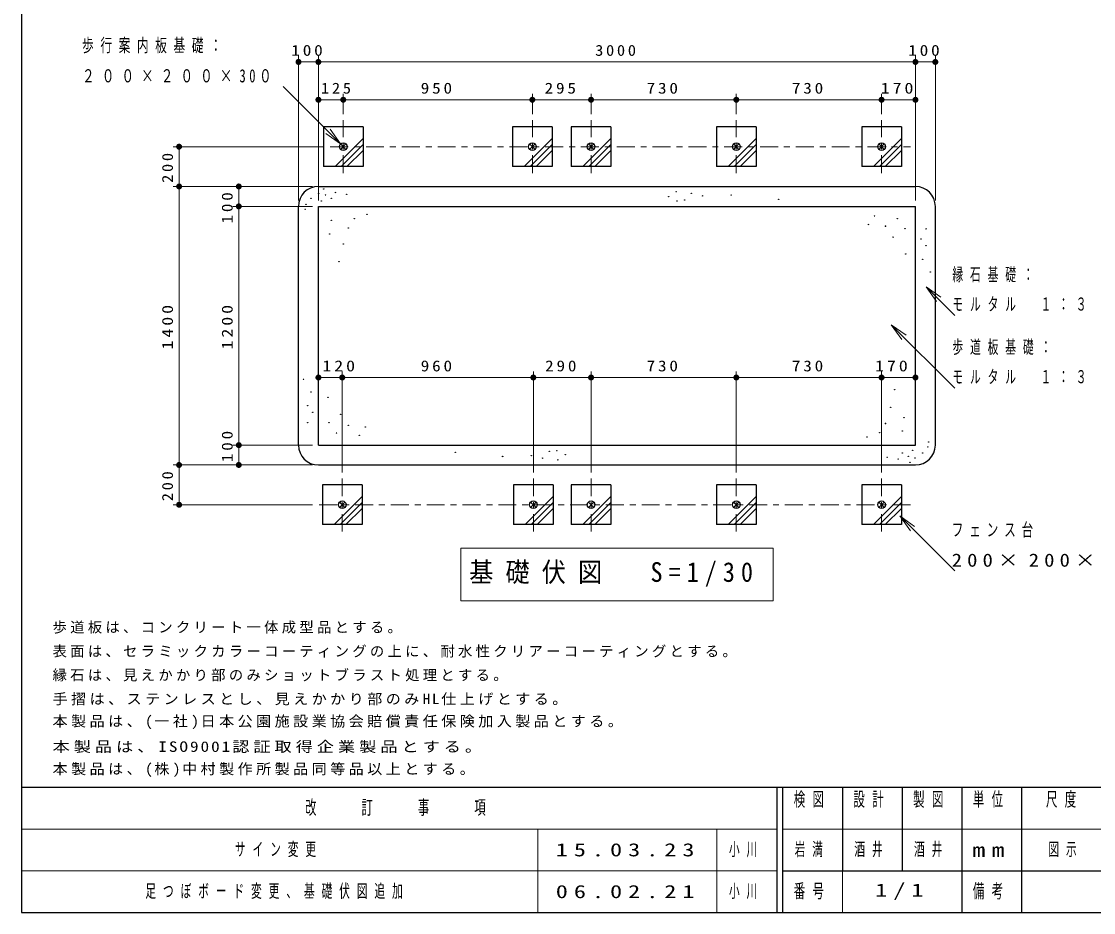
# Model space of a CAD drawing. Units: millimetres on the paper, scale 1:30. Extents: x -537 to 0, y 0 to 257.
# Drawn here: x -365 to -185.4, y 0 to 149.3 of the extents above; entities that cross this region are included whole.
import ezdxf

# ---------------------------------------------------------------- set-up
doc = ezdxf.new("R2010")
doc.units = ezdxf.units.MM
doc.linetypes.add('USER2', pattern=[6, 3, -1, 1, -1])
doc.layers.add('1_30', color=7, linetype='Continuous', lineweight=13)
doc.layers.add('NAKAMURA図枠', color=7, linetype='Continuous', lineweight=13)
doc.layers.add('99', color=7, linetype='Continuous')
doc.layers.add('CLASS1', color=7, linetype='Continuous')
doc.styles.add('ＭＳ ゴシック', font='')
doc.styles.get('ＭＳ ゴシック').set_extended_font_data('MS Gothic')

# ---------------------------------------------------------------- blocks, each defined once
blk = doc.blocks.new('filled_dot')
at = {"color": 0, "linetype": 'Continuous', "lineweight": -2, "const_width": 1.25}
blk.add_lwpolyline([(-0.625, 0, 1), (0.625, 0, 1)], format="xyb", close=True, dxfattribs=at)
blk = doc.blocks.new('open_arrow')
at = {"color": 0, "linetype": 'Continuous', "lineweight": -2}
blk.add_lwpolyline([(7.5, 1.25), (0, 0), (7.5, -1.25)], dxfattribs=at)

msp = doc.modelspace()

# ---------------------------------------------------------------- linework, layer by layer
at = {"layer": '1_30'}
for p, q in [((-318.595, 119.325), (-318.595, 143.517)), ((-318.595, 142.517), (-315.261, 142.517)), ((-315.261, 119.325), (-315.261, 143.517)), ((-315.261, 119.325), (-315.261, 143.517)), ((-315.261, 142.517), (-215.261, 142.517)), ((-215.261, 119.325), (-215.261, 143.517)), ((-215.261, 142.517), (-211.928, 142.517)), ((-211.928, 119.325), (-211.928, 143.517)), ((-311.543, 128.773), (-321.153, 138.383)), ((-311.095, 133.791), (-311.095, 137.183)), ((-279.428, 133.791), (-279.428, 137.183)), ((-269.595, 133.791), (-269.595, 137.183)), ((-245.261, 133.791), (-245.261, 137.183)), ((-220.928, 133.791), (-220.928, 137.183)), ((-315.261, 136.183), (-311.095, 136.183)), ((-311.095, 136.183), (-279.428, 136.183)), ((-279.428, 136.183), (-269.595, 136.183)), ((-269.595, 136.183), (-245.261, 136.183)), ((-245.261, 136.183), (-220.928, 136.183)), ((-220.928, 136.183), (-215.261, 136.183)), ((-312.458, 124.992), (-307.761, 129.689)), ((-280.792, 124.992), (-276.095, 129.689)), ((-270.958, 124.992), (-266.261, 129.689)), ((-246.625, 124.992), (-241.928, 129.689)), ((-222.292, 124.992), (-217.595, 129.689)), ((-314.28, 128.325), (-339.595, 128.325)), ((-338.595, 121.658), (-338.595, 128.325)), ((-311.543, 128.773), (-310.647, 127.877)), ((-310.647, 128.773), (-311.543, 127.877)), ((-311.468, 124.992), (-307.761, 128.699)), ((-310.479, 124.992), (-307.761, 127.709)), ((-279.876, 128.773), (-278.98, 127.877)), ((-278.98, 128.773), (-279.876, 127.877)), ((-279.802, 124.992), (-276.095, 128.699)), ((-278.812, 124.992), (-276.095, 127.709)), ((-270.043, 128.773), (-269.147, 127.877)), ((-269.147, 128.773), (-270.043, 127.877)), ((-269.968, 124.992), (-266.261, 128.699)), ((-268.979, 124.992), (-266.261, 127.709)), ((-245.709, 128.773), (-244.814, 127.877)), ((-244.814, 128.773), (-245.709, 127.877)), ((-245.635, 124.992), (-241.928, 128.699)), ((-244.645, 124.992), (-241.928, 127.709)), ((-221.376, 128.773), (-220.48, 127.877)), ((-220.48, 128.773), (-221.376, 127.877)), ((-221.302, 124.992), (-217.595, 128.699)), ((-220.312, 124.992), (-217.595, 127.709)), ((-316.261, 121.658), (-339.595, 121.658)), ((-316.261, 121.658), (-339.595, 121.658)), ((-338.595, 74.992), (-338.595, 121.658)), ((-328.595, 115.391), (-328.595, 121.658)), ((-316.261, 118.325), (-329.595, 118.325)), ((-328.595, 78.325), (-328.595, 118.325)), ((-213.489, 104.851), (-208.652, 100.014)), ((-219.301, 98.487), (-208.652, 87.839)), ((-311.261, 73.741), (-311.261, 90.647)), ((-279.261, 73.741), (-279.261, 90.647)), ((-269.595, 73.741), (-269.595, 90.647)), ((-245.261, 73.741), (-245.261, 90.647)), ((-220.928, 73.741), (-220.928, 90.647)), ((-315.261, 89.647), (-311.261, 89.647)), ((-311.261, 89.647), (-279.261, 89.647)), ((-279.261, 89.647), (-269.595, 89.647)), ((-269.595, 89.647), (-245.261, 89.647)), ((-245.261, 89.647), (-220.928, 89.647)), ((-220.928, 89.647), (-215.261, 89.647)), ((-316.261, 78.325), (-329.595, 78.325)), ((-328.595, 74.992), (-328.595, 78.325)), ((-316.261, 74.992), (-339.595, 74.992)), ((-338.595, 68.325), (-338.595, 74.992)), ((-316.261, 68.325), (-339.595, 68.325)), ((-312.625, 64.992), (-307.928, 69.689)), ((-311.709, 68.773), (-310.814, 67.877)), ((-310.814, 68.773), (-311.709, 67.877)), ((-311.635, 64.992), (-307.928, 68.699)), ((-280.625, 64.992), (-275.928, 69.689)), ((-279.709, 68.773), (-278.814, 67.877)), ((-278.814, 68.773), (-279.709, 67.877)), ((-279.635, 64.992), (-275.928, 68.699)), ((-270.958, 64.992), (-266.261, 69.689)), ((-270.043, 68.773), (-269.147, 67.877)), ((-269.147, 68.773), (-270.043, 67.877)), ((-269.968, 64.992), (-266.261, 68.699)), ((-246.625, 64.992), (-241.928, 69.689)), ((-245.709, 68.773), (-244.814, 67.877)), ((-244.814, 68.773), (-245.709, 67.877)), ((-245.635, 64.992), (-241.928, 68.699)), ((-222.292, 64.992), (-217.595, 69.689)), ((-221.376, 68.773), (-220.48, 67.877)), ((-220.48, 68.773), (-221.376, 67.877)), ((-221.302, 64.992), (-217.595, 68.699)), ((-310.645, 64.992), (-307.928, 67.709)), ((-278.645, 64.992), (-275.928, 67.709)), ((-268.979, 64.992), (-266.261, 67.709)), ((-244.645, 64.992), (-241.928, 67.709)), ((-220.312, 64.992), (-217.595, 67.709)), ((-217.875, 66.458), (-208.652, 57.235)), ((-291.411, 61.055), (-291.411, 52.255)), ((-239.111, 61.055), (-291.411, 61.055)), ((-239.111, 52.255), (-239.111, 61.055)), ((-291.411, 52.255), (-239.111, 52.255))]:
    msp.add_line(p, q, dxfattribs=at)
at = {"layer": '1_30', "color": 3, "lineweight": 25}
for p, q in [((-307.761, 131.658), (-314.428, 131.658)), ((-314.428, 131.658), (-314.428, 124.992)), ((-307.761, 131.658), (-307.761, 124.992)), ((-276.095, 131.658), (-282.761, 131.658)), ((-282.761, 131.658), (-282.761, 124.992)), ((-276.095, 131.658), (-276.095, 124.992)), ((-266.261, 131.658), (-272.928, 131.658)), ((-272.928, 131.658), (-272.928, 124.992)), ((-266.261, 131.658), (-266.261, 124.992)), ((-241.928, 131.658), (-248.595, 131.658)), ((-248.595, 131.658), (-248.595, 124.992)), ((-241.928, 131.658), (-241.928, 124.992)), ((-217.595, 131.658), (-224.261, 131.658)), ((-224.261, 131.658), (-224.261, 124.992)), ((-217.595, 131.658), (-217.595, 124.992)), ((-307.761, 124.992), (-314.428, 124.992)), ((-276.095, 124.992), (-282.761, 124.992)), ((-266.261, 124.992), (-272.928, 124.992)), ((-241.928, 124.992), (-248.595, 124.992)), ((-217.595, 124.992), (-224.261, 124.992)), ((-315.261, 121.658), (-215.261, 121.658)), ((-318.595, 78.325), (-318.595, 118.325)), ((-315.261, 78.325), (-315.261, 118.325)), ((-315.261, 118.325), (-215.261, 118.325)), ((-215.261, 78.325), (-215.261, 118.325)), ((-211.928, 78.325), (-211.928, 118.325)), ((-315.261, 78.325), (-215.261, 78.325)), ((-315.261, 74.992), (-215.261, 74.992)), ((-307.928, 71.658), (-314.595, 71.658)), ((-314.595, 71.658), (-314.595, 64.992)), ((-307.928, 71.658), (-307.928, 64.992)), ((-275.928, 71.658), (-282.595, 71.658)), ((-282.595, 71.658), (-282.595, 64.992)), ((-275.928, 71.658), (-275.928, 64.992)), ((-266.261, 71.658), (-272.928, 71.658)), ((-272.928, 71.658), (-272.928, 64.992)), ((-266.261, 71.658), (-266.261, 64.992)), ((-241.928, 71.658), (-248.595, 71.658)), ((-248.595, 71.658), (-248.595, 64.992)), ((-241.928, 71.658), (-241.928, 64.992)), ((-217.595, 71.658), (-224.261, 71.658)), ((-224.261, 71.658), (-224.261, 64.992)), ((-217.595, 71.658), (-217.595, 64.992)), ((-307.928, 64.992), (-314.595, 64.992)), ((-275.928, 64.992), (-282.595, 64.992)), ((-266.261, 64.992), (-272.928, 64.992)), ((-241.928, 64.992), (-248.595, 64.992)), ((-217.595, 64.992), (-224.261, 64.992))]:
    msp.add_line(p, q, dxfattribs=at)
at = {"layer": '1_30', "linetype": 'USER2'}
for p, q in [((-311.095, 123.909), (-311.095, 132.791)), ((-279.428, 123.909), (-279.428, 132.791)), ((-269.595, 123.909), (-269.595, 132.791)), ((-245.261, 123.909), (-245.261, 132.791)), ((-220.928, 123.909), (-220.928, 132.791)), ((-313.28, 128.325), (-216.116, 128.325)), ((-311.261, 72.741), (-311.261, 63.858)), ((-279.261, 72.741), (-279.261, 63.858)), ((-269.595, 72.741), (-269.595, 63.858)), ((-245.261, 72.741), (-245.261, 63.858)), ((-220.928, 72.741), (-220.928, 63.858)), ((-216.116, 68.325), (-315.261, 68.325))]:
    msp.add_line(p, q, dxfattribs=at)
at = {"layer": '1_30', "color": 3, "lineweight": 25}
for centre, radius in [((-311.095, 128.325), 0.633), ((-279.428, 128.325), 0.633), ((-269.595, 128.325), 0.633), ((-245.261, 128.325), 0.633), ((-220.928, 128.325), 0.633), ((-315.207, 120.502), 0.0333), ((-314.356, 121.211), 0.0333), ((-312.372, 120.644), 0.0333), ((-310.529, 120.36), 0.0333), ((-255.338, 120.799), 0.0333), ((-252.786, 120.515), 0.0333), ((-317.333, 118.659), 0.0333), ((-316.483, 119.651), 0.0333), ((-314.782, 119.226), 0.0333), ((-314.073, 120.218), 0.0333), ((-313.081, 119.651), 0.0333), ((-256.614, 119.948), 0.0333), ((-255.196, 119.239), 0.0333), ((-253.92, 119.381), 0.0333), ((-250.943, 120.09), 0.0333), ((-246.123, 120.232), 0.0333), ((-238.185, 119.523), 0.0333), ((-238.185, 119.523), 0.0333), ((-317.475, 117.808), 0.0333), ((-307.127, 116.973), 0.0333), ((-222.12, 116.703), 0.0333), ((-313.081, 115.981), 0.0333), ((-309.253, 116.265), 0.0333), ((-223.113, 115.286), 0.0333), ((-220.277, 115.002), 0.0333), ((-218.293, 116.278), 0.0333), ((-313.364, 113.713), 0.0333), ((-310.245, 114.705), 0.0333), ((-219.002, 113.159), 0.0333), ((-217.017, 114.577), 0.0333), ((-213.473, 114.555), 0.0333), ((-311.096, 112.012), 0.0333), ((-214.323, 112.854), 0.0333), ((-213.473, 111.719), 0.0333), ((-216.875, 110.324), 0.0333), ((-311.805, 109.035), 0.0333), ((-214.04, 109.451), 0.0333), ((-212.764, 107.325), 0.0333), ((-317.759, 89.325), 0.0333), ((-316.483, 87.199), 0.0333), ((-313.648, 86.326), 0.0333), ((-218.718, 87.615), 0.0333), ((-317.05, 84.93), 0.0333), ((-219.427, 84.638), 0.0333), ((-316.199, 83.796), 0.0333), ((-311.521, 83.491), 0.0333), ((-217.159, 82.937), 0.0333), ((-317.05, 82.095), 0.0333), ((-313.506, 82.073), 0.0333), ((-310.245, 81.648), 0.0333), ((-307.41, 81.364), 0.0333), ((-220.277, 81.945), 0.0333), ((-312.23, 80.372), 0.0333), ((-308.402, 79.947), 0.0333), ((-223.396, 79.676), 0.0333), ((-221.27, 80.385), 0.0333), ((-217.442, 80.669), 0.0333), ((-276.602, 77.269), 0.0333), ((-275.327, 77.41), 0.0333), ((-215.741, 77.424), 0.0333), ((-213.189, 77.991), 0.0333), ((-213.048, 78.841), 0.0333), ((-292.338, 77.127), 0.0333), ((-292.338, 77.127), 0.0333), ((-284.399, 76.418), 0.0333), ((-279.579, 76.56), 0.0333), ((-277.737, 76.135), 0.0333), ((-275.185, 75.851), 0.0333), ((-273.909, 76.702), 0.0333), ((-219.994, 76.29), 0.0333), ((-218.151, 76.006), 0.0333), ((-217.442, 76.998), 0.0333), ((-216.45, 76.431), 0.0333), ((-216.166, 75.439), 0.0333), ((-215.316, 76.148), 0.0333), ((-214.04, 76.998), 0.0333), ((-311.261, 68.325), 0.633), ((-279.261, 68.325), 0.633), ((-269.595, 68.325), 0.633), ((-245.261, 68.325), 0.633), ((-220.928, 68.325), 0.633)]:
    msp.add_circle(centre, radius, dxfattribs=at)
for centre, start, end in [((-315.261, 118.325), 90, 180), ((-215.261, 118.325), 0, 90), ((-315.261, 78.325), 180, 270), ((-215.261, 78.325), 270, 0)]:
    msp.add_arc(centre, 3.333, start, end, dxfattribs=at)
at = {"layer": 'NAKAMURA図枠', "color": 20, "lineweight": 25}
for p, q in [((-365, 257), (-365, 0)), ((-365, 21), (0, 21)), ((-365, 0), (0, 0))]:
    msp.add_line(p, q, dxfattribs=at)
at = {"layer": 'NAKAMURA図枠', "color": 3, "lineweight": 25}
for p, q in [((-238.5, 21), (-238.5, 0)), ((-237.5, 21), (-237.5, 0)), ((-227.5, 21), (-227.5, 7)), ((-217.5, 21), (-217.5, 7)), ((-207.5, 21), (-207.5, 0)), ((-197.5, 21), (-197.5, 7)), ((-237.5, 7), (0, 7)), ((-197.5, 7), (-197.5, 0))]:
    msp.add_line(p, q, dxfattribs=at)
at = {"layer": 'NAKAMURA図枠'}
for p, q in [((-365, 14), (-238.5, 14)), ((-278.5, 14), (-278.5, 0)), ((-248.5, 14), (-248.5, 0)), ((-237.5, 14), (-182.5, 14)), ((-365, 7), (-238.5, 7)), ((-227.5, 7), (-227.5, 0))]:
    msp.add_line(p, q, dxfattribs=at)

# ---------------------------------------------------------------- block references
at = {"layer": '1_30', "xscale": 0.4, "yscale": 0.4}
for p in [(-318.595, 142.517), (-315.261, 142.517), (-215.261, 142.517), (-315.261, 136.183), (-311.095, 136.183), (-279.428, 136.183), (-269.595, 136.183), (-245.261, 136.183), (-220.928, 136.183), (-315.261, 89.647), (-311.261, 89.647), (-279.261, 89.647), (-269.595, 89.647), (-245.261, 89.647), (-220.928, 89.647)]:
    msp.add_blockref('filled_dot', p, dxfattribs=at)
for name, p, rotation in [('filled_dot', (-315.261, 142.517), 180), ('filled_dot', (-215.261, 142.517), 180), ('filled_dot', (-211.928, 142.517), 180), ('filled_dot', (-311.095, 136.183), 180), ('filled_dot', (-279.428, 136.183), 180), ('filled_dot', (-269.595, 136.183), 180), ('filled_dot', (-245.261, 136.183), 180), ('filled_dot', (-220.928, 136.183), 180), ('filled_dot', (-215.261, 136.183), 180), ('open_arrow', (-311.543, 128.773), 135), ('filled_dot', (-338.595, 128.325), 270), ('filled_dot', (-338.595, 121.658), 270), ('filled_dot', (-338.595, 121.658), 90), ('filled_dot', (-328.595, 121.658), 270), ('filled_dot', (-328.595, 118.325), 90), ('filled_dot', (-328.595, 118.325), 270), ('open_arrow', (-213.489, 104.851), 315), ('open_arrow', (-219.301, 98.487), 315), ('filled_dot', (-311.261, 89.647), 180), ('filled_dot', (-279.261, 89.647), 180), ('filled_dot', (-269.595, 89.647), 180), ('filled_dot', (-245.261, 89.647), 180), ('filled_dot', (-220.928, 89.647), 180), ('filled_dot', (-215.261, 89.647), 180), ('filled_dot', (-328.595, 78.325), 90), ('filled_dot', (-328.595, 78.325), 270), ('filled_dot', (-338.595, 74.992), 90), ('filled_dot', (-338.595, 74.992), 270), ('filled_dot', (-328.595, 74.992), 90), ('filled_dot', (-338.595, 68.325), 90), ('open_arrow', (-217.875, 66.458), 315)]:
    msp.add_blockref(name, p, dxfattribs=dict(at, rotation=rotation))

# ---------------------------------------------------------------- texts
at = {"layer": '1_30', "style": 'ＭＳ ゴシック'}
for s, insert, char_height, attachment_point in [('\\T1.57;\\W0.65;歩行案内板基礎：', (-354.837, 145.183), 2.199, 4), ('\\T1.33;\\W1.15;100', (-316.928, 143.517), 1.833, 8), ('\\T1.33;\\W1.1;3000', (-265.261, 143.517), 1.833, 8), ('\\T1.33;\\W1.15;100', (-213.595, 143.517), 1.833, 8), ('\\T1.57;\\W0.7;２００×２００×30０', (-354.837, 140.183), 2.199, 4), ('\\T1.33;\\W1.1;125', (-312.079, 137.183), 1.833, 8), ('\\T1.33;\\W1.15;950', (-295.261, 137.183), 1.833, 8), ('\\T1.33;\\W1.15;295', (-274.511, 137.183), 1.833, 8), ('\\T1.33;\\W1.15;730', (-257.428, 137.183), 1.833, 8), ('\\T1.33;\\W1.15;730', (-233.095, 137.183), 1.833, 8), ('\\T1.33;\\W1.2;170', (-218.095, 137.183), 1.833, 8), ('\\T1.64;\\W0.6;縁石基礎：', (-209.069, 106.814), 2.199, 4), ('\\T1.64;\\W0.6;モルタル\u3000１：３（空練り）', (-209.069, 101.814), 2.199, 4), ('\\T1.64;\\W0.6;歩道板基礎：', (-209.069, 94.639), 2.199, 4), ('\\T1.33;\\W1.2;120', (-311.614, 90.647), 1.833, 8), ('\\T1.33;\\W1.15;960', (-295.261, 90.647), 1.833, 8), ('\\T1.33;\\W1.15;290', (-274.428, 90.647), 1.833, 8), ('\\T1.33;\\W1.15;730', (-257.428, 90.647), 1.833, 8), ('\\T1.33;\\W1.15;730', (-233.095, 90.647), 1.833, 8), ('\\T1.33;\\W1.2;170', (-219.042, 90.647), 1.833, 8), ('\\T1.64;\\W0.6;モルタル\u3000１：３（空練り）', (-209.069, 89.639), 2.199, 4), ('\\T1.5;\\W0.65;フェンス台', (-209.181, 64.035), 2.199, 4), ('\\T1.5;\\W1.15;200×200×300', (-209.181, 59.035), 2.199, 4), ('\\T1.5;\\W0.9;基礎伏図\u3000S=1/30', (-290.012, 56.655), 3.299, 4)]:
    msp.add_mtext(s, dxfattribs=dict(at, insert=insert, char_height=char_height, attachment_point=attachment_point))
at = {"layer": '1_30', "char_height": 1.833, "attachment_point": 8, "rotation": 90, "style": 'ＭＳ ゴシック'}
for s, insert in [('\\T1.33;\\W1.1;200', (-339.595, 124.992)), ('\\T1.33;\\W1.15;100', (-329.595, 118.308)), ('\\T1.33;\\W1.2;1400', (-339.595, 98.325)), ('\\T1.33;\\W1.2;1200', (-329.595, 98.325)), ('\\T1.33;\\W1.15;100', (-329.595, 78.325)), ('\\T1.33;\\W1.1;200', (-339.595, 71.658))]:
    msp.add_mtext(s, dxfattribs=dict(at, insert=insert))
at = {"layer": '99', "char_height": 2.199, "attachment_point": 4, "style": 'ＭＳ ゴシック'}
for s, insert in [('\\T1.64;\\W0.6;サイン変更', (-329.25, 10.5)), ('\\T1.5;\\W1.35;15.03.23', (-275.5, 10.5)), ('\\T1.64;\\W0.6;小川', (-246.5, 10.5)), ('\\T1.64;\\W0.6;岩満', (-235.5, 10.5)), ('\\T1.64;\\W0.6;酒井', (-225.5, 10.5)), ('\\T1.64;\\W0.6;酒井', (-215.5, 10.5)), ('\\T1.64;\\W0.6;図示', (-193, 10.5)), ('\\T1.64;\\W0.6;足つぼボード変更、基礎伏図追加', (-344.25, 3.5)), ('\\T1.5;\\W1.35;06.02.21', (-275.5, 3.5)), ('\\T1.64;\\W0.6;小川', (-246.5, 3.5)), ('\\T1.5;\\W1.35;1/1', (-222, 3.5))]:
    msp.add_mtext(s, dxfattribs=dict(at, insert=insert))
at = {"layer": 'CLASS1', "char_height": 1.76, "attachment_point": 7, "style": 'ＭＳ ゴシック'}
for s, insert in [('\\T1.23;歩道板は、コンクリート一体成型品とする。', (-359.788, 46.723)), ('\\T1.23;表面は、セラミックカラーコーティングの上に、耐水性クリアーコーティングとする。', (-359.788, 42.723)), ('\\T1.23;縁石は、見えかかり部のみショットブラスト処理とする。', (-359.788, 38.723)), ('\\T1.23;\\W1.05;手摺は、ステンレスとし、見えかかり部のみHL仕上げとする。', (-359.788, 34.723)), ('\\T1.23;\\W1.05;本製品は、(一社)日本公園施設業協会賠償責任保険加入製品とする。', (-359.788, 30.723)), ('\\T1.23;\\W1.2;本製品は、ISO9001認証取得企業製品とする。', (-359.788, 26.723)), ('\\T1.23;\\W1.05;本製品は、(株)中村製作所製品同等品以上とする。', (-359.788, 22.723))]:
    msp.add_mtext(s, dxfattribs=dict(at, insert=insert))
at = {"layer": 'NAKAMURA図枠', "char_height": 2.346, "style": 'ＭＳ ゴシック'}
for s, insert, attachment_point in [('\\T1.64;\\W0.6;検図', (-232.5, 20.167), 2), ('\\T1.64;\\W0.6;設計', (-222.5, 20.167), 2), ('\\T1.64;\\W0.6;製図', (-212.5, 20.167), 2), ('\\T1.64;\\W0.6;単位', (-202.5, 20.167), 2), ('\\T1.64;\\W0.6;尺度', (-190.25, 20.167), 2), ('\\T1.64;\\W0.6;改\u3000\u3000訂\u3000\u3000事\u3000\u3000項', (-301.75, 17.5), 5), ('\\T1.5;\\W1.35;mm', (-202.5, 10.5), 5), ('\\T1.64;\\W0.6;番号', (-232.5, 3.5), 5), ('\\T1.64;\\W0.6;備考', (-202.5, 3.5), 5)]:
    msp.add_mtext(s, dxfattribs=dict(at, insert=insert, attachment_point=attachment_point))

doc.saveas('drawing.dxf')
